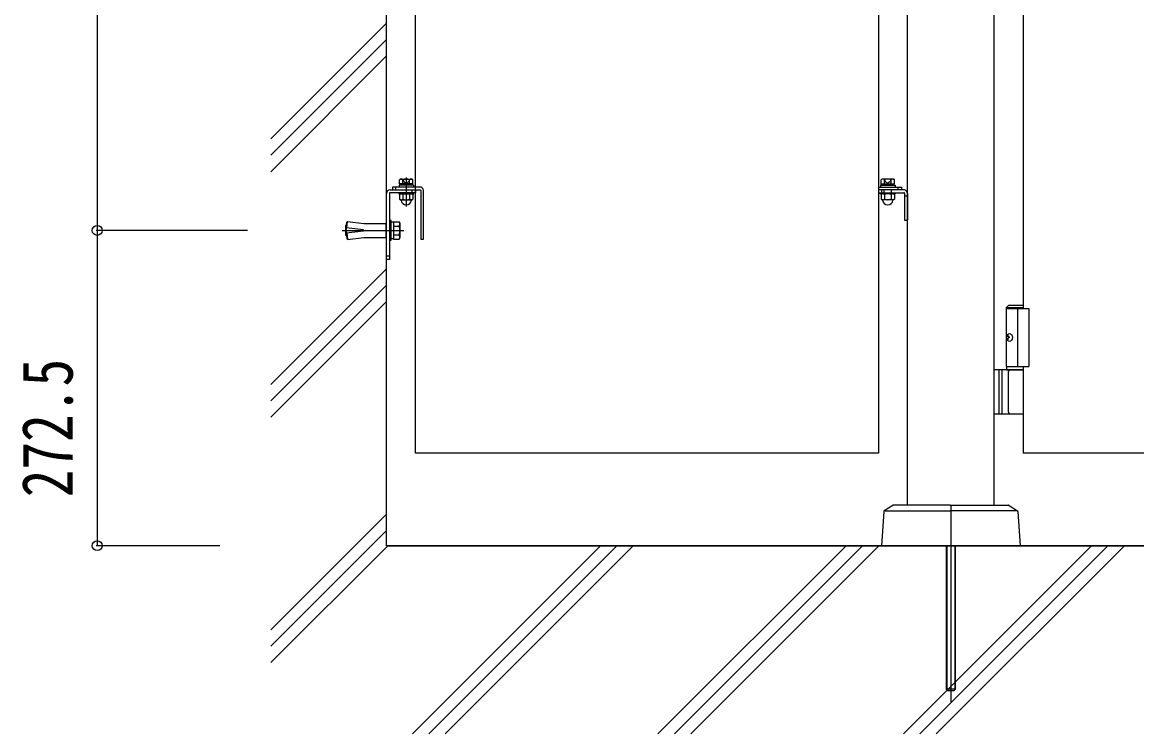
# Model space of a CAD drawing. Units: millimetres, scale not verified. Extents: x -4205 to 4205, y -2970 to 2970.
# Drawn here: x -1870 to -907, y -190 to 425 of the extents above; entities that cross this region are included whole.
import ezdxf
from ezdxf.enums import TextEntityAlignment as Align

# ---------------------------------------------------------------- set-up
doc = ezdxf.new("R2010")
doc.units = ezdxf.units.MM
doc.header["$LTSCALE"] = 10
for name, color, linetype in [('0-3_YKK_A1', 4, 'Continuous'), ('0-4_YKK_D', 6, 'Continuous'), ('0-6_YSS_K', 3, 'Continuous')]:
    doc.layers.add(name, color=color, linetype=linetype)
doc.styles.add('ＭＳ ゴシック', font='')
doc.styles.get('ＭＳ ゴシック').set_extended_font_data('MS Gothic')

msp = doc.modelspace()

# ---------------------------------------------------------------- linework, layer by layer
at = {"layer": '0-3_YKK_A1'}
for p, q in [((-1104.98, 7.33), (-1104.98, 1268.83)), ((-1029.98, 7.33), (-1029.98, 1268.83)), ((-1004.98, 1127.33), (-1004.98, 177.33)), ((-1542.98, 289.13), (-1543.75, 288.68)), ((-1542.98, 289.13), (-1532.98, 289.13)), ((-1537.98, 290.64), (-1537.98, 265.57)), ((-1532.98, 289.13), (-1532.21, 288.68)), ((-1126.98, 289.13), (-1127.75, 288.68)), ((-1116.98, 289.13), (-1126.98, 289.13)), ((-1116.98, 289.13), (-1116.21, 288.68)), ((-1549.98, 282.33), (-1549.98, 279.83)), ((-1546.98, 279.83), (-1546.98, 282.33)), ((-1531.73, 283.93), (-1544.23, 283.93)), ((-1544.23, 283.93), (-1544.23, 282.33)), ((-1531.73, 282.33), (-1544.23, 282.33)), ((-1543.56, 283.93), (-1543.56, 285.13)), ((-1540.87, 285.13), (-1540.87, 288.68)), ((-1535.09, 285.13), (-1535.09, 288.68)), ((-1532.98, 277.33), (-1532.98, 279.83)), ((-1532.41, 283.93), (-1532.41, 285.13)), ((-1532.21, 285.13), (-1532.21, 288.68)), ((-1531.73, 283.93), (-1531.73, 282.33)), ((-1525.48, 279.33), (-1525.48, 237.33)), ((-1522.98, 237.33), (-1522.98, 279.33)), ((-1107.98, 279.83), (-1129.98, 279.83)), ((-1128.23, 283.93), (-1115.73, 283.93)), ((-1128.23, 283.93), (-1128.23, 282.33)), ((-1128.23, 282.33), (-1115.73, 282.33)), ((-1127.75, 285.13), (-1127.75, 288.68)), ((-1127.56, 283.93), (-1127.56, 285.13)), ((-1126.98, 277.33), (-1126.98, 279.83)), ((-1125.23, 277.33), (-1125.23, 279.83)), ((-1124.87, 285.13), (-1124.87, 288.68)), ((-1119.09, 285.13), (-1119.09, 288.68)), ((-1118.73, 277.33), (-1118.73, 279.83)), ((-1116.41, 283.93), (-1116.41, 285.13)), ((-1115.73, 283.93), (-1115.73, 282.33)), ((-1112.98, 279.83), (-1112.98, 282.33)), ((-1554.98, 219.83), (-1554.98, 276.83)), ((-1552.48, 276.83), (-1552.48, 219.83)), ((-1529.98, 277.33), (-1551.98, 277.33)), ((-1543.75, 275.88), (-1542.98, 276.33)), ((-1542.98, 276.33), (-1532.98, 276.33)), ((-1541.23, 277.33), (-1541.23, 276.33)), ((-1540.87, 275.88), (-1540.87, 271.78)), ((-1535.09, 275.88), (-1535.09, 271.78)), ((-1534.73, 277.33), (-1534.73, 276.33)), ((-1532.21, 275.88), (-1532.98, 276.33)), ((-1129.98, 277.33), (-1107.98, 277.33)), ((-1127.75, 275.88), (-1126.98, 276.33)), ((-1116.98, 276.33), (-1126.98, 276.33)), ((-1125.23, 277.33), (-1125.23, 276.33)), ((-1124.87, 275.88), (-1124.87, 271.78)), ((-1119.09, 275.88), (-1119.09, 271.78)), ((-1118.73, 277.33), (-1118.73, 276.33)), ((-1116.21, 275.88), (-1116.98, 276.33)), ((-1107.48, 276.83), (-1107.48, 253.58)), ((-1107.48, 274.78), (-1104.98, 274.78)), ((-1104.98, 276.83), (-1104.98, 274.78)), ((-1104.98, 274.78), (-1104.98, 253.58)), ((-1589.87, 247.14), (-1589.27, 252.08)), ((-1589.37, 247.08), (-1588.71, 252.52)), ((-1589.27, 252.08), (-1588.71, 252.52)), ((-1588.71, 252.54), (-1574.65, 250.83)), ((-1574.65, 250.83), (-1555.48, 250.83)), ((-1555.48, 250.83), (-1555.48, 238.83)), ((-1554.98, 250.33), (-1555.48, 250.83)), ((-1554.98, 239.33), (-1554.98, 250.33)), ((-1548.88, 252.08), (-1550.88, 252.08)), ((-1548.88, 252.34), (-1543.96, 252.34)), ((-1548.88, 252.34), (-1548.88, 237.32)), ((-1543.38, 251.33), (-1543.96, 252.34)), ((-1543.38, 251.33), (-1543.38, 238.33)), ((-1107.48, 253.58), (-1104.98, 253.58)), ((-1593.33, 244.83), (-1540.16, 244.83)), ((-1589.98, 249.33), (-1590.48, 248.83)), ((-1590.48, 248.83), (-1590.48, 240.83)), ((-1590.48, 240.83), (-1589.98, 240.33)), ((-1589.98, 249.33), (-1589.98, 240.33)), ((-1589.98, 249.33), (-1589.61, 249.28)), ((-1574.98, 245.33), (-1589.87, 247.14)), ((-1574.98, 244.33), (-1589.87, 242.52)), ((-1589.87, 242.52), (-1589.27, 237.58)), ((-1589.37, 242.58), (-1588.71, 237.14)), ((-1574.98, 244.33), (-1574.98, 245.33)), ((-1548.88, 248.58), (-1543.96, 248.58)), ((-1548.88, 241.08), (-1543.96, 241.08)), ((-1589.98, 240.33), (-1589.61, 240.37)), ((-1589.27, 237.58), (-1588.71, 237.14)), ((-1588.71, 237.12), (-1574.65, 238.83)), ((-1574.65, 238.83), (-1555.48, 238.83)), ((-1554.98, 239.33), (-1555.48, 238.83)), ((-1548.88, 237.58), (-1550.88, 237.58)), ((-1548.88, 237.32), (-1543.96, 237.32)), ((-1543.38, 238.33), (-1543.96, 237.32)), ((-1525.48, 237.33), (-1522.98, 237.33)), ((-1554.98, 222.83), (-1552.48, 222.83)), ((-1552.48, 219.83), (-1554.98, 219.83)), ((-1017.48, 180.33), (-1019.48, 178.33)), ((-1019.48, 127.33), (-1019.48, 178.33)), ((-1019.48, 178.33), (-1004.98, 178.33)), ((-1017.48, 180.33), (-1004.98, 180.33)), ((-1009.98, 177.33), (-1009.98, 127.33)), ((-1018.18, 154.43), (-1018.78, 154.43)), ((-1018.18, 150.23), (-1018.78, 150.23)), ((-1017.17, 152.75), (-1017.76, 152.75)), ((-1017.17, 151.91), (-1017.76, 151.91)), ((-1019.48, 127.33), (-999.98, 127.33)), ((-1019.48, 127.33), (-1004.98, 127.33)), ((-1019.48, 127.33), (-1019.48, 124.33)), ((-1004.98, 127.33), (-1004.98, 52.33)), ((-1004.98, 124.33), (-1029.98, 124.33)), ((-1025.98, 124.33), (-1025.98, 86.33)), ((-1023.48, 124.33), (-1023.48, 86.33)), ((-1019.48, 124.33), (-1004.98, 124.33)), ((-1017.79, 87.83), (-1017.79, 122.83)), ((-1029.98, 86.33), (-1004.98, 86.33)), ((-604.98, 52.33), (-1004.98, 52.33)), ((-1125.42, 1.82), (-1127.48, -27.67)), ((-1117.73, 7.17), (-1124.95, 2.6)), ((-1124.24, 2.33), (-1067.48, 2.33)), ((-1067.98, 7.33), (-1117.19, 7.33)), ((-1067.48, 6.83), (-1067.48, -27.17)), ((-1067.48, 6.83), (-1067.48, -27.17)), ((-1010.72, 2.33), (-1067.48, 2.33)), ((-1066.98, 7.33), (-1017.77, 7.33)), ((-1017.24, 7.17), (-1010.01, 2.6)), ((-1009.54, 1.82), (-1007.48, -27.67)), ((-130.69, -27.67), (-1554.98, -27.67)), ((-1127.48, -27.67), (-1067.98, -27.67)), ((-1071.48, -27.67), (-1071.48, -151.67)), ((-1070.94, -27.67), (-1070.94, -152.21)), ((-1067.48, -27.67), (-1067.48, -162.67)), ((-1007.48, -27.67), (-1066.98, -27.67)), ((-1064.02, -27.67), (-1064.02, -152.21)), ((-1063.48, -151.67), (-1063.48, -27.67)), ((-1063.48, -151.67), (-1071.48, -151.67)), ((-1071.48, -151.67), (-1070.48, -152.67)), ((-1070.48, -152.67), (-1064.48, -152.67)), ((-1063.48, -151.67), (-1064.48, -152.67))]:
    msp.add_line(p, q, dxfattribs=at)
for points in [[(-1529.98, 1252.33), (-1129.98, 1252.33), (-1129.98, 52.33), (-1529.98, 52.33)], [(-1544.48, 277.33), (-1544.48, 276.33), (-1531.48, 276.33), (-1531.48, 277.33)], [(-1115.48, 277.33), (-1115.48, 276.33), (-1128.48, 276.33), (-1128.48, 277.33)]]:
    msp.add_lwpolyline(points, close=True, dxfattribs=at)
for points in [[(-1541.03, 289.13), (-1539.88, 286.77), (-1537.98, 285.76)], [(-1534.93, 289.13), (-1536.08, 286.77), (-1537.98, 285.76)], [(-1125.03, 289.13), (-1123.88, 286.77), (-1121.98, 285.76)], [(-1118.93, 289.13), (-1120.08, 286.77), (-1121.98, 285.76)], [(-1551.98, 279.83), (-1529.98, 279.83), (-1529.98, 277.33)], [(-1525.98, 282.33), (-1529.98, 282.33), (-1549.98, 282.33)], [(-1549.98, 279.83), (-1529.98, 279.83), (-1525.98, 279.83)], [(-1532.21, 285.13), (-1543.75, 285.13), (-1543.75, 288.68)], [(-1129.98, 282.33), (-1109.98, 282.33), (-1109.98, 279.83), (-1129.98, 279.83)], [(-1127.75, 285.13), (-1116.21, 285.13), (-1116.21, 288.68)], [(-1543.75, 275.88), (-1543.75, 271.78), (-1542.98, 271.33), (-1532.98, 271.33)], [(-1532.21, 275.88), (-1532.21, 271.78), (-1532.98, 271.33)], [(-1127.75, 275.88), (-1127.75, 271.78), (-1126.98, 271.33)], [(-1116.21, 275.88), (-1116.21, 271.78), (-1116.98, 271.33), (-1126.98, 271.33)], [(-1552.48, 236.33), (-1550.88, 236.33), (-1550.88, 253.33), (-1552.48, 253.33)], [(-1019.48, 177.33), (-999.98, 177.33), (-999.98, 127.33)], [(-1018.89, 153.59), (-1018.92, 153.43), (-1018.96, 153.27), (-1019.03, 153.12), (-1019.11, 153), (-1019.21, 152.89), (-1019.27, 152.84)], [(-1019.27, 151.82), (-1019.21, 151.77), (-1019.11, 151.66), (-1019.03, 151.54), (-1018.96, 151.39), (-1018.92, 151.23), (-1018.89, 151.07)], [(-1017.76, 152.75), (-1017.87, 152.77), (-1017.98, 152.81), (-1018.08, 152.89), (-1018.17, 153), (-1018.24, 153.12), (-1018.28, 153.27), (-1018.3, 153.43), (-1018.3, 153.59)], [(-1018.3, 151.07), (-1018.3, 151.23), (-1018.28, 151.39), (-1018.24, 151.54), (-1018.17, 151.66), (-1018.08, 151.77), (-1017.98, 151.85), (-1017.87, 151.89), (-1017.76, 151.91)]]:
    msp.add_lwpolyline(points, dxfattribs=at)
for centre, radius, start, end in [((-1542.31, 286.57), 2.56, 55.61575, 124.38425), ((-1537.98, 279.58), 9.55, 72.41205, 107.58795), ((-1533.65, 286.57), 2.56, 55.61575, 124.38425), ((-1126.31, 286.57), 2.56, 55.61575, 124.38425), ((-1121.98, 279.58), 9.55, 72.41205, 107.58795), ((-1117.65, 286.57), 2.56, 55.61575, 124.38425), ((-1551.98, 276.83), 3, 90, 180), ((-1525.98, 279.33), 3, 0, 90), ((-1525.98, 279.33), 0.5, 0, 90), ((-1107.98, 276.83), 3, 80.40956, 89.9991), ((-1107.98, 276.83), 3, 359.99909, 80.40956), ((-1551.98, 276.83), 0.5, 90, 180), ((-1542.31, 273.77), 2.56, 55.61575, 124.38425), ((-1542.31, 273.89), 2.56, 235.61575, 304.38425), ((-1542.96, 270.83), 0.5, 5.73917, 90), ((-1537.98, 271.33), 4.5, 185.73917, 354.26083), ((-1537.98, 266.78), 9.55, 72.41205, 107.58795), ((-1537.98, 280.88), 9.55, 252.41205, 287.58795), ((-1533.65, 273.77), 2.56, 55.61575, 124.38425), ((-1533.65, 273.89), 2.56, 235.61575, 304.38425), ((-1533.01, 270.83), 0.5, 90, 174.26083), ((-1126.31, 273.77), 2.56, 55.61575, 124.38425), ((-1126.31, 273.89), 2.56, 235.61575, 304.38425), ((-1126.96, 270.83), 0.5, 5.73917, 90), ((-1121.98, 271.33), 4.5, 185.73917, 354.26083), ((-1121.98, 266.78), 9.55, 72.41205, 107.58795), ((-1121.98, 280.88), 9.55, 252.41205, 287.58795), ((-1117.65, 273.77), 2.56, 55.61575, 124.38425), ((-1117.65, 273.89), 2.56, 235.61575, 304.38425), ((-1117.01, 270.83), 0.5, 90, 174.26083), ((-1107.98, 276.83), 0.5, 359.9991, 90), ((-1546.7, 250.46), 3.32, 325.61575, 34.38425), ((-1555.8, 244.83), 12.42, 342.41205, 17.58795), ((-1546.7, 239.2), 3.32, 325.61575, 34.38425), ((-1016.29, 122.83), 1.5, 90, 180), ((-1016.29, 87.83), 1.5, 180, 270), ((-1124.42, 1.76), 1, 122.32299, 176), ((-1117.19, 6.33), 1, 90, 122.32299), ((-1067.98, 6.83), 0.5, 360, 90), ((-1066.98, 6.83), 0.5, 90, 180), ((-1017.77, 6.33), 1, 57.67701, 90), ((-1010.54, 1.76), 1, 4, 57.67701), ((-1067.98, -27.17), 0.5, 270, 360), ((-1066.98, -27.17), 0.5, 180, 270)]:
    msp.add_arc(centre, radius, start, end, dxfattribs=at)
msp.add_ellipse((-1016.82, 152.33), major_axis=(0, -3.5), ratio=0.707107, dxfattribs=at)
for centre, start_param, end_param in [((-1012.59, 152.33), 1.335292, 1.430335), ((-1012, 152.33), 1.335292, 1.430335), ((-1012.59, 152.33), 1.711258, 1.806301), ((-1012, 152.33), 1.711258, 1.806301), ((-1010.81, 152.33), 1.524113, 1.61748)]:
    msp.add_ellipse(centre, major_axis=(0, 9), ratio=0.707107, start_param=start_param, end_param=end_param, dxfattribs=at)
at = {"layer": '0-4_YKK_D'}
for p, q in [((-1804.98, 984.83), (-1804.98, 244.83)), ((-1674.98, 244.83), (-1805.98, 244.83)), ((-1698.53, 244.83), (-1805.98, 244.83)), ((-1804.98, 244.83), (-1804.98, -27.67)), ((-1698.96, -27.67), (-1805.98, -27.67))]:
    msp.add_line(p, q, dxfattribs=at)
for centre in [(-1804.98, 244.83), (-1804.98, 244.83), (-1804.98, -27.67)]:
    msp.add_circle(centre, 4.25, dxfattribs=at)
at = {"layer": '0-6_YSS_K'}
for p, q in [((-1554.98, -27.67), (-1554.98, 1272.33)), ((-1654.98, 323.88), (-1554.98, 423.88)), ((-1654.98, 309.74), (-1554.98, 409.74)), ((-1654.98, 295.59), (-1554.98, 395.59)), ((-1654.98, 111.75), (-1554.98, 211.75)), ((-1654.98, 97.6), (-1554.98, 197.6)), ((-1654.98, 83.46), (-1554.98, 183.46)), ((-1654.98, -100.39), (-1554.98, -0.39)), ((-1654.98, -114.53), (-1554.98, -14.53)), ((-1654.98, -128.67), (-1553.98, -27.67)), ((-1554.98, -27.67), (-604.98, -27.67)), ((-1532.63, -190.17), (-1370.13, -27.67)), ((-1518.49, -190.17), (-1355.99, -27.67)), ((-1504.35, -190.17), (-1341.85, -27.67)), ((-1320.5, -190.17), (-1158, -27.67)), ((-1306.36, -190.17), (-1143.86, -27.67)), ((-1292.22, -190.17), (-1129.72, -27.67)), ((-1108.37, -190.17), (-945.87, -27.67)), ((-1094.23, -190.17), (-931.73, -27.67)), ((-1080.08, -190.17), (-917.58, -27.67))]:
    msp.add_line(p, q, dxfattribs=at)

# ---------------------------------------------------------------- texts
at = {"layer": '0-4_YKK_D', "style": 'ＭＳ ゴシック', "width": 0.8}
msp.add_text('272.5', height=43.99, rotation=90, dxfattribs=at).set_placement((-1812.98, 14.18), align=Align.BOTTOM_LEFT)

doc.saveas('drawing.dxf')
